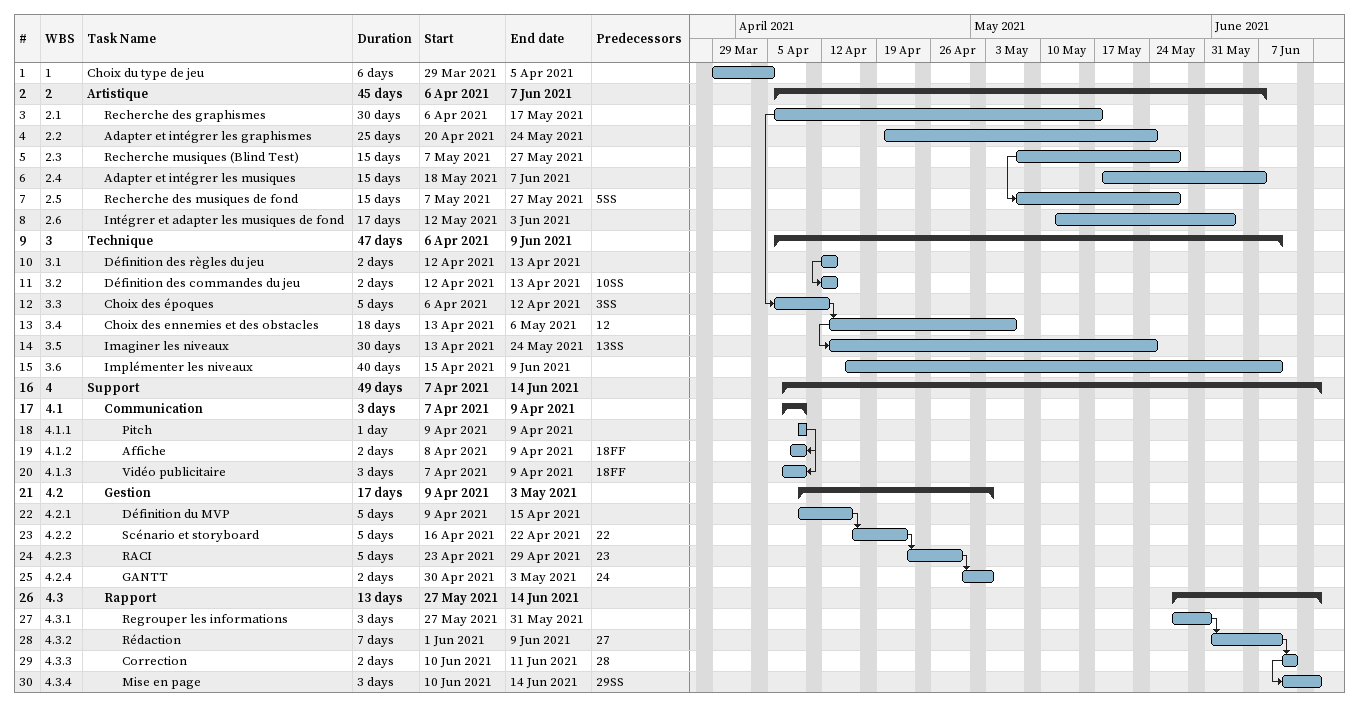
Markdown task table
| ID | WBS | Task | Duration | Start | Finish | Predecessors |
|---|---|---|---|---|---|---|
| 1 | 1 | Choix du type de jeu | 6d | 2021-03-29 | 2021-04-05 |  |
| 2 | 2 | **Artistique** | 45d | 2021-04-06 | 2021-06-07 |  |
| 3 | 2.1 | Recherche des graphismes | 30d | 2021-04-06 | 2021-05-17 |  |
| 4 | 2.2 | Adapter et intégrer les graphismes | 25d | 2021-04-20 | 2021-05-24 |  |
| 5 | 2.3 | Recherche musiques (Blind Test) | 15d | 2021-05-07 | 2021-05-27 |  |
| 6 | 2.4 | Adapter et intégrer les musiques | 15d | 2021-05-18 | 2021-06-07 |  |
| 7 | 2.5 | Recherche des musiques de fond | 15d | 2021-05-07 | 2021-05-27 | 5SS |
| 8 | 2.6 | Intégrer et adapter les musiques de fond | 17d | 2021-05-12 | 2021-06-03 |  |
| 9 | 3 | **Technique** | 47d | 2021-04-06 | 2021-06-09 |  |
| 10 | 3.1 | Définition des règles du jeu | 2d | 2021-04-12 | 2021-04-13 |  |
| 11 | 3.2 | Définition des commandes du jeu | 2d | 2021-04-12 | 2021-04-13 | 10SS |
| 12 | 3.3 | Choix des époques | 5d | 2021-04-06 | 2021-04-12 | 3SS |
| 13 | 3.4 | Choix des ennemies et des obstacles | 18d | 2021-04-13 | 2021-05-06 | 12 |
| 14 | 3.5 | Imaginer les niveaux | 30d | 2021-04-13 | 2021-05-24 | 13SS |
| 15 | 3.6 | Implémenter les niveaux | 40d | 2021-04-15 | 2021-06-09 |  |
| 16 | 4 | **Support** | 49d | 2021-04-07 | 2021-06-14 |  |
| 17 | 4.1 | **Communication** | 3d | 2021-04-07 | 2021-04-09 |  |
| 18 | 4.1.1 | Pitch | 1d | 2021-04-09 | 2021-04-09 |  |
| 19 | 4.1.2 | Affiche | 2d | 2021-04-08 | 2021-04-09 | 18FF |
| 20 | 4.1.3 | Vidéo publicitaire | 3d | 2021-04-07 | 2021-04-09 | 18FF |
| 21 | 4.2 | **Gestion** | 17d | 2021-04-09 | 2021-05-03 |  |
| 22 | 4.2.1 | Définition du MVP | 5d | 2021-04-09 | 2021-04-15 |  |
| 23 | 4.2.2 | Scénario et storyboard | 5d | 2021-04-16 | 2021-04-22 | 22 |
| 24 | 4.2.3 | RACI | 5d | 2021-04-23 | 2021-04-29 | 23 |
| 25 | 4.2.4 | GANTT | 2d | 2021-04-30 | 2021-05-03 | 24 |
| 26 | 4.3 | **Rapport** | 13d | 2021-05-27 | 2021-06-14 |  |
| 27 | 4.3.1 | Regrouper les informations | 3d | 2021-05-27 | 2021-05-31 |  |
| 28 | 4.3.2 | Rédaction | 7d | 2021-06-01 | 2021-06-09 | 27 |
| 29 | 4.3.3 | Correction | 2d | 2021-06-10 | 2021-06-11 | 28 |
| 30 | 4.3.4 | Mise en page | 3d | 2021-06-10 | 2021-06-14 | 29SS |
